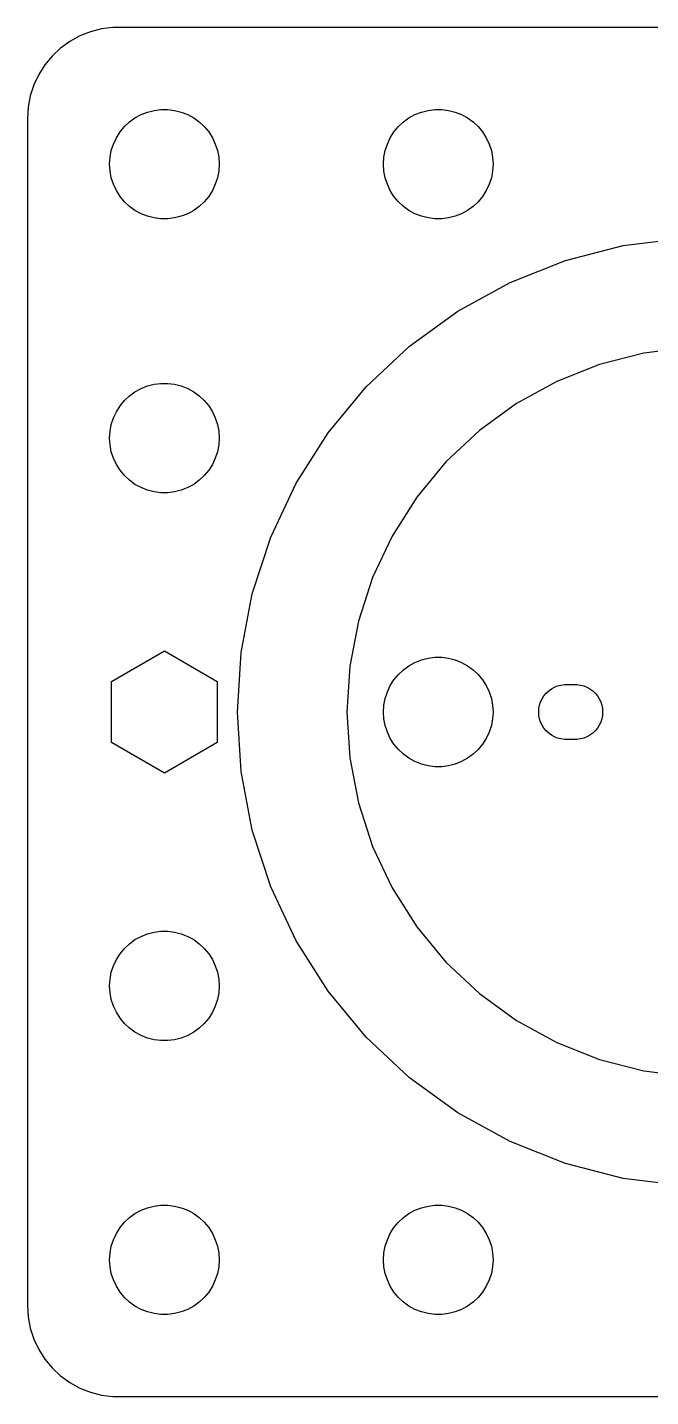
# Model space of a CAD drawing. Header units: metres. Extents: x -38 to 38, y -37 to 289.
# Drawn here: x -37.5 to -3.4, y 130.5 to 205.5 of the extents above; entities that cross this region are included whole.
import ezdxf

# ---------------------------------------------------------------- set-up
doc = ezdxf.new("R2010")
doc.units = ezdxf.units.M

msp = doc.modelspace()

# ---------------------------------------------------------------- linework, layer by layer
for p, q in [((-32.8139, 205.49), (-33.4369, 205.411)), ((32.8139, 205.49), (-32.8139, 205.49)), ((-35.1791, 204.722), (-35.6871, 204.353)), ((-34.6289, 205.024), (-35.1791, 204.722)), ((-34.0451, 205.255), (-34.6289, 205.024)), ((-33.4369, 205.411), (-34.0451, 205.255)), ((-35.6871, 204.353), (-36.1448, 203.923)), ((-36.5451, 203.439), (-36.8815, 202.909)), ((-36.1448, 203.923), (-36.5451, 203.439)), ((-36.8815, 202.909), (-37.1489, 202.341)), ((-37.3429, 201.743), (-37.4606, 201.127)), ((-37.1489, 202.341), (-37.3429, 201.743)), ((-37.4606, 201.127), (-37.5, 200.5)), ((-30.927, 200.853), (-30.5621, 200.947)), ((-30.5621, 200.947), (-30.1884, 200.994)), ((-30.1884, 200.994), (-29.8116, 200.994)), ((-29.8116, 200.994), (-29.4379, 200.947)), ((-29.4379, 200.947), (-29.0729, 200.853)), ((-15.927, 200.853), (-15.5621, 200.947)), ((-15.5621, 200.947), (-15.1884, 200.994)), ((-15.1884, 200.994), (-14.8116, 200.994)), ((-14.8116, 200.994), (-14.4379, 200.947)), ((-14.4379, 200.947), (-14.0729, 200.853)), ((-37.5, 200.5), (-37.5, 135.5)), ((-32.1869, 200.054), (-31.9123, 200.312)), ((-31.9123, 200.312), (-31.6075, 200.533)), ((-31.6075, 200.533), (-31.2773, 200.714)), ((-31.2773, 200.714), (-30.927, 200.853)), ((-29.0729, 200.853), (-28.7227, 200.714)), ((-28.7227, 200.714), (-28.3925, 200.533)), ((-28.3925, 200.533), (-28.0877, 200.312)), ((-28.0877, 200.312), (-27.8131, 200.054)), ((-17.1869, 200.054), (-16.9123, 200.312)), ((-16.9123, 200.312), (-16.6075, 200.533)), ((-16.6075, 200.533), (-16.2773, 200.714)), ((-16.2773, 200.714), (-15.927, 200.853)), ((-14.0729, 200.853), (-13.7227, 200.714)), ((-13.7227, 200.714), (-13.3925, 200.533)), ((-13.3925, 200.533), (-13.0877, 200.312)), ((-13.0877, 200.312), (-12.8131, 200.054)), ((-32.6289, 199.445), (-32.427, 199.763)), ((-32.427, 199.763), (-32.1869, 200.054)), ((-27.8131, 200.054), (-27.5729, 199.763)), ((-27.5729, 199.763), (-27.3711, 199.445)), ((-17.6289, 199.445), (-17.427, 199.763)), ((-17.427, 199.763), (-17.1869, 200.054)), ((-12.8131, 200.054), (-12.5729, 199.763)), ((-12.5729, 199.763), (-12.3711, 199.445)), ((-32.9763, 198.376), (-32.9057, 198.746)), ((-32.9057, 198.746), (-32.7893, 199.104)), ((-32.7893, 199.104), (-32.6289, 199.445)), ((-27.3711, 199.445), (-27.2107, 199.104)), ((-27.2107, 199.104), (-27.0942, 198.746)), ((-27.0942, 198.746), (-27.0237, 198.376)), ((-17.9763, 198.376), (-17.9057, 198.746)), ((-17.9057, 198.746), (-17.7893, 199.104)), ((-17.7893, 199.104), (-17.6289, 199.445)), ((-12.3711, 199.445), (-12.2107, 199.104)), ((-12.2107, 199.104), (-12.0942, 198.746)), ((-12.0942, 198.746), (-12.0237, 198.376)), ((-33, 198), (-32.9763, 198.376)), ((-32.9763, 197.624), (-33, 198)), ((-27.0237, 198.376), (-27, 198)), ((-27, 198), (-27.0237, 197.624)), ((-18, 198), (-17.9763, 198.376)), ((-17.9763, 197.624), (-18, 198)), ((-12.0237, 198.376), (-12, 198)), ((-12, 198), (-12.0237, 197.624)), ((-32.9057, 197.254), (-32.9763, 197.624)), ((-32.7893, 196.896), (-32.9057, 197.254)), ((-27.0942, 197.254), (-27.2107, 196.896)), ((-27.0237, 197.624), (-27.0942, 197.254)), ((-17.9057, 197.254), (-17.9763, 197.624)), ((-17.7893, 196.896), (-17.9057, 197.254)), ((-12.0942, 197.254), (-12.2107, 196.896)), ((-12.0237, 197.624), (-12.0942, 197.254)), ((-32.6289, 196.555), (-32.7893, 196.896)), ((-32.427, 196.237), (-32.6289, 196.555)), ((-27.3711, 196.555), (-27.5729, 196.237)), ((-27.2107, 196.896), (-27.3711, 196.555)), ((-17.6289, 196.555), (-17.7893, 196.896)), ((-17.427, 196.237), (-17.6289, 196.555)), ((-12.3711, 196.555), (-12.5729, 196.237)), ((-12.2107, 196.896), (-12.3711, 196.555)), ((-32.1869, 195.946), (-32.427, 196.237)), ((-31.9123, 195.688), (-32.1869, 195.946)), ((-27.8131, 195.946), (-28.0877, 195.688)), ((-27.5729, 196.237), (-27.8131, 195.946)), ((-17.1869, 195.946), (-17.427, 196.237)), ((-16.9123, 195.688), (-17.1869, 195.946)), ((-12.8131, 195.946), (-13.0877, 195.688)), ((-12.5729, 196.237), (-12.8131, 195.946)), ((-31.6075, 195.467), (-31.9123, 195.688)), ((-31.2773, 195.286), (-31.6075, 195.467)), ((-30.927, 195.147), (-31.2773, 195.286)), ((-30.5621, 195.053), (-30.927, 195.147)), ((-30.1884, 195.006), (-30.5621, 195.053)), ((-29.8116, 195.006), (-30.1884, 195.006)), ((-29.4379, 195.053), (-29.8116, 195.006)), ((-29.0729, 195.147), (-29.4379, 195.053)), ((-28.7227, 195.286), (-29.0729, 195.147)), ((-28.3925, 195.467), (-28.7227, 195.286)), ((-28.0877, 195.688), (-28.3925, 195.467)), ((-16.6075, 195.467), (-16.9123, 195.688)), ((-16.2773, 195.286), (-16.6075, 195.467)), ((-15.927, 195.147), (-16.2773, 195.286)), ((-15.5621, 195.053), (-15.927, 195.147)), ((-15.1884, 195.006), (-15.5621, 195.053)), ((-14.8116, 195.006), (-15.1884, 195.006)), ((-14.4379, 195.053), (-14.8116, 195.006)), ((-14.0729, 195.147), (-14.4379, 195.053)), ((-13.7227, 195.286), (-14.0729, 195.147)), ((-13.3925, 195.467), (-13.7227, 195.286)), ((-13.0877, 195.688), (-13.3925, 195.467)), ((-8.03444, 192.727), (-4.8719, 193.539)), ((-4.8719, 193.539), (-1.63255, 193.949)), ((-11.0703, 191.525), (-8.03444, 192.727)), ((-13.9315, 189.953), (-11.0703, 191.525)), ((-16.573, 188.033), (-13.9315, 189.953)), ((-18.9532, 185.798), (-16.573, 188.033)), ((-3.74762, 187.646), (-6.18033, 187.021)), ((-1.2558, 187.961), (-3.74762, 187.646)), ((-6.18033, 187.021), (-8.51558, 186.097)), ((-30.5621, 185.947), (-30.1884, 185.994)), ((-30.1884, 185.994), (-29.8116, 185.994)), ((-29.8116, 185.994), (-29.4379, 185.947)), ((-8.51558, 186.097), (-10.7165, 184.887)), ((-32.1869, 185.054), (-31.9123, 185.312)), ((-31.9123, 185.312), (-31.6075, 185.533)), ((-31.6075, 185.533), (-31.2773, 185.714)), ((-31.2773, 185.714), (-30.927, 185.853)), ((-30.927, 185.853), (-30.5621, 185.947)), ((-29.4379, 185.947), (-29.0729, 185.853)), ((-29.0729, 185.853), (-28.7227, 185.714)), ((-28.7227, 185.714), (-28.3925, 185.533)), ((-28.3925, 185.533), (-28.0877, 185.312)), ((-28.0877, 185.312), (-27.8131, 185.054)), ((-21.0344, 183.282), (-18.9532, 185.798)), ((-32.6289, 184.445), (-32.427, 184.763)), ((-32.427, 184.763), (-32.1869, 185.054)), ((-27.8131, 185.054), (-27.5729, 184.763)), ((-27.5729, 184.763), (-27.3711, 184.445)), ((-10.7165, 184.887), (-12.7485, 183.41)), ((-32.9763, 183.376), (-32.9057, 183.746)), ((-32.9057, 183.746), (-32.7893, 184.104)), ((-32.7893, 184.104), (-32.6289, 184.445)), ((-27.3711, 184.445), (-27.2107, 184.104)), ((-27.2107, 184.104), (-27.0942, 183.746)), ((-27.0942, 183.746), (-27.0237, 183.376)), ((-33, 183), (-32.9763, 183.376)), ((-32.9763, 182.624), (-33, 183)), ((-27.0237, 183.376), (-27, 183)), ((-27, 183), (-27.0237, 182.624)), ((-22.784, 180.526), (-21.0344, 183.282)), ((-12.7485, 183.41), (-14.5794, 181.691)), ((-32.9057, 182.254), (-32.9763, 182.624)), ((-32.7893, 181.896), (-32.9057, 182.254)), ((-27.0942, 182.254), (-27.2107, 181.896)), ((-27.0237, 182.624), (-27.0942, 182.254)), ((-32.6289, 181.555), (-32.7893, 181.896)), ((-32.427, 181.237), (-32.6289, 181.555)), ((-27.3711, 181.555), (-27.5729, 181.237)), ((-27.2107, 181.896), (-27.3711, 181.555)), ((-14.5794, 181.691), (-16.1803, 179.756)), ((-32.1869, 180.946), (-32.427, 181.237)), ((-31.9123, 180.688), (-32.1869, 180.946)), ((-27.8131, 180.946), (-28.0877, 180.688)), ((-27.5729, 181.237), (-27.8131, 180.946)), ((-31.6075, 180.467), (-31.9123, 180.688)), ((-31.2773, 180.286), (-31.6075, 180.467)), ((-30.927, 180.147), (-31.2773, 180.286)), ((-30.5621, 180.053), (-30.927, 180.147)), ((-30.1884, 180.006), (-30.5621, 180.053)), ((-29.8116, 180.006), (-30.1884, 180.006)), ((-29.4379, 180.053), (-29.8116, 180.006)), ((-29.0729, 180.147), (-29.4379, 180.053)), ((-28.7227, 180.286), (-29.0729, 180.147)), ((-28.3925, 180.467), (-28.7227, 180.286)), ((-28.0877, 180.688), (-28.3925, 180.467)), ((-24.1742, 177.571), (-22.784, 180.526)), ((-16.1803, 179.756), (-17.5261, 177.635)), ((-25.1832, 174.466), (-24.1742, 177.571)), ((-17.5261, 177.635), (-18.5955, 175.362)), ((-18.5955, 175.362), (-19.3717, 172.974)), ((-25.795, 171.259), (-25.1832, 174.466)), ((-19.3717, 172.974), (-19.8423, 170.507)), ((-32.8982, 169.673), (-30, 171.347)), ((-30, 171.347), (-27.1018, 169.673)), ((-26, 168), (-25.795, 171.259)), ((-15.5621, 170.947), (-15.1884, 170.994)), ((-15.1884, 170.994), (-14.8116, 170.994)), ((-14.8116, 170.994), (-14.4379, 170.947)), ((-19.8423, 170.507), (-20, 168)), ((-17.1869, 170.054), (-16.9123, 170.312)), ((-16.9123, 170.312), (-16.6075, 170.533)), ((-16.6075, 170.533), (-16.2773, 170.714)), ((-16.2773, 170.714), (-15.927, 170.853)), ((-15.927, 170.853), (-15.5621, 170.947)), ((-14.4379, 170.947), (-14.0729, 170.853)), ((-14.0729, 170.853), (-13.7227, 170.714)), ((-13.7227, 170.714), (-13.3925, 170.533)), ((-13.3925, 170.533), (-13.0877, 170.312)), ((-13.0877, 170.312), (-12.8131, 170.054)), ((-32.8982, 166.327), (-32.8982, 169.673)), ((-27.1018, 169.673), (-27.1018, 166.327)), ((-17.6289, 169.445), (-17.427, 169.763)), ((-17.427, 169.763), (-17.1869, 170.054)), ((-12.8131, 170.054), (-12.5729, 169.763)), ((-12.5729, 169.763), (-12.3711, 169.445)), ((-8.46352, 169.427), (-8.28107, 169.473)), ((-8.28107, 169.473), (-8.09418, 169.497)), ((-8.09418, 169.497), (-7.40581, 169.497)), ((-7.40581, 169.497), (-7.21892, 169.473)), ((-7.21892, 169.473), (-7.03647, 169.427)), ((-17.9763, 168.376), (-17.9057, 168.746)), ((-17.9057, 168.746), (-17.7893, 169.104)), ((-17.7893, 169.104), (-17.6289, 169.445)), ((-12.3711, 169.445), (-12.2107, 169.104)), ((-12.2107, 169.104), (-12.0942, 168.746)), ((-12.0942, 168.746), (-12.0237, 168.376)), ((-9.39465, 168.552), (-9.31445, 168.723)), ((-9.31445, 168.723), (-9.21352, 168.882)), ((-9.21352, 168.882), (-9.09344, 169.027)), ((-9.09344, 169.027), (-8.95613, 169.156)), ((-8.95613, 169.156), (-8.80373, 169.266)), ((-8.80373, 169.266), (-8.63866, 169.357)), ((-8.63866, 169.357), (-8.46352, 169.427)), ((-7.03647, 169.427), (-6.86133, 169.357)), ((-6.86133, 169.357), (-6.69626, 169.266)), ((-6.69626, 169.266), (-6.54385, 169.156)), ((-6.54385, 169.156), (-6.40654, 169.027)), ((-6.40654, 169.027), (-6.28647, 168.882)), ((-6.28647, 168.882), (-6.18553, 168.723)), ((-6.18553, 168.723), (-6.10533, 168.552)), ((-25.795, 164.741), (-26, 168)), ((-20, 168), (-19.8423, 165.493)), ((-18, 168), (-17.9763, 168.376)), ((-17.9763, 167.624), (-18, 168)), ((-12.0237, 168.376), (-12, 168)), ((-12, 168), (-12.0237, 167.624)), ((-9.5, 168), (-9.48816, 168.188)), ((-9.48816, 167.812), (-9.5, 168)), ((-9.48816, 168.188), (-9.45287, 168.373)), ((-9.45287, 168.373), (-9.39465, 168.552)), ((-6.10533, 168.552), (-6.04712, 168.373)), ((-6.04712, 168.373), (-6.01183, 168.188)), ((-6.01183, 168.188), (-6, 168)), ((-6, 168), (-6.01183, 167.812)), ((-17.9057, 167.254), (-17.9763, 167.624)), ((-17.7893, 166.896), (-17.9057, 167.254)), ((-12.0942, 167.254), (-12.2107, 166.896)), ((-12.0237, 167.624), (-12.0942, 167.254)), ((-9.45287, 167.627), (-9.48816, 167.812)), ((-9.39465, 167.448), (-9.45287, 167.627)), ((-9.31445, 167.277), (-9.39465, 167.448)), ((-9.21352, 167.118), (-9.31445, 167.277)), ((-6.18553, 167.277), (-6.28647, 167.118)), ((-6.10533, 167.448), (-6.18553, 167.277)), ((-6.04712, 167.627), (-6.10533, 167.448)), ((-6.01183, 167.812), (-6.04712, 167.627)), ((-17.6289, 166.555), (-17.7893, 166.896)), ((-17.427, 166.237), (-17.6289, 166.555)), ((-12.3711, 166.555), (-12.5729, 166.237)), ((-12.2107, 166.896), (-12.3711, 166.555)), ((-9.09344, 166.973), (-9.21352, 167.118)), ((-8.95613, 166.844), (-9.09344, 166.973)), ((-8.80373, 166.734), (-8.95613, 166.844)), ((-8.63866, 166.643), (-8.80373, 166.734)), ((-8.46352, 166.573), (-8.63866, 166.643)), ((-8.28107, 166.527), (-8.46352, 166.573)), ((-8.09418, 166.503), (-8.28107, 166.527)), ((-7.40581, 166.503), (-8.09418, 166.503)), ((-7.21892, 166.527), (-7.40581, 166.503)), ((-7.03647, 166.573), (-7.21892, 166.527)), ((-6.86133, 166.643), (-7.03647, 166.573)), ((-6.69626, 166.734), (-6.86133, 166.643)), ((-6.54385, 166.844), (-6.69626, 166.734)), ((-6.40654, 166.973), (-6.54385, 166.844)), ((-6.28647, 167.118), (-6.40654, 166.973)), ((-30, 164.653), (-32.8982, 166.327)), ((-27.1018, 166.327), (-30, 164.653)), ((-17.1869, 165.946), (-17.427, 166.237)), ((-16.9123, 165.688), (-17.1869, 165.946)), ((-12.8131, 165.946), (-13.0877, 165.688)), ((-12.5729, 166.237), (-12.8131, 165.946)), ((-19.8423, 165.493), (-19.3717, 163.026)), ((-16.6075, 165.467), (-16.9123, 165.688)), ((-16.2773, 165.286), (-16.6075, 165.467)), ((-15.927, 165.147), (-16.2773, 165.286)), ((-15.5621, 165.053), (-15.927, 165.147)), ((-15.1884, 165.006), (-15.5621, 165.053)), ((-14.8116, 165.006), (-15.1884, 165.006)), ((-14.4379, 165.053), (-14.8116, 165.006)), ((-14.0729, 165.147), (-14.4379, 165.053)), ((-13.7227, 165.286), (-14.0729, 165.147)), ((-13.3925, 165.467), (-13.7227, 165.286)), ((-13.0877, 165.688), (-13.3925, 165.467)), ((-25.1832, 161.534), (-25.795, 164.741)), ((-19.3717, 163.026), (-18.5955, 160.638)), ((-24.1742, 158.429), (-25.1832, 161.534)), ((-18.5955, 160.638), (-17.5261, 158.365)), ((-22.784, 155.474), (-24.1742, 158.429)), ((-17.5261, 158.365), (-16.1803, 156.244)), ((-30.5621, 155.947), (-30.1884, 155.994)), ((-30.1884, 155.994), (-29.8116, 155.994)), ((-29.8116, 155.994), (-29.4379, 155.947)), ((-16.1803, 156.244), (-14.5794, 154.309)), ((-32.1869, 155.054), (-31.9123, 155.312)), ((-31.9123, 155.312), (-31.6075, 155.533)), ((-31.6075, 155.533), (-31.2773, 155.714)), ((-31.2773, 155.714), (-30.927, 155.853)), ((-30.927, 155.853), (-30.5621, 155.947)), ((-29.4379, 155.947), (-29.0729, 155.853)), ((-29.0729, 155.853), (-28.7227, 155.714)), ((-28.7227, 155.714), (-28.3925, 155.533)), ((-28.3925, 155.533), (-28.0877, 155.312)), ((-28.0877, 155.312), (-27.8131, 155.054)), ((-21.0344, 152.718), (-22.784, 155.474)), ((-32.6289, 154.445), (-32.427, 154.763)), ((-32.427, 154.763), (-32.1869, 155.054)), ((-27.8131, 155.054), (-27.5729, 154.763)), ((-27.5729, 154.763), (-27.3711, 154.445)), ((-32.9763, 153.376), (-32.9057, 153.746)), ((-32.9057, 153.746), (-32.7893, 154.104)), ((-32.7893, 154.104), (-32.6289, 154.445)), ((-27.3711, 154.445), (-27.2107, 154.104)), ((-27.2107, 154.104), (-27.0942, 153.746)), ((-27.0942, 153.746), (-27.0237, 153.376)), ((-14.5794, 154.309), (-12.7485, 152.59)), ((-33, 153), (-32.9763, 153.376)), ((-32.9763, 152.624), (-33, 153)), ((-27.0237, 153.376), (-27, 153)), ((-27, 153), (-27.0237, 152.624)), ((-32.9057, 152.254), (-32.9763, 152.624)), ((-32.7893, 151.896), (-32.9057, 152.254)), ((-27.0942, 152.254), (-27.2107, 151.896)), ((-27.0237, 152.624), (-27.0942, 152.254)), ((-18.9532, 150.202), (-21.0344, 152.718)), ((-12.7485, 152.59), (-10.7165, 151.113)), ((-32.6289, 151.555), (-32.7893, 151.896)), ((-32.427, 151.237), (-32.6289, 151.555)), ((-27.3711, 151.555), (-27.5729, 151.237)), ((-27.2107, 151.896), (-27.3711, 151.555)), ((-32.1869, 150.946), (-32.427, 151.237)), ((-31.9123, 150.688), (-32.1869, 150.946)), ((-27.8131, 150.946), (-28.0877, 150.688)), ((-27.5729, 151.237), (-27.8131, 150.946)), ((-10.7165, 151.113), (-8.51558, 149.903)), ((-31.6075, 150.467), (-31.9123, 150.688)), ((-31.2773, 150.286), (-31.6075, 150.467)), ((-30.927, 150.147), (-31.2773, 150.286)), ((-30.5621, 150.053), (-30.927, 150.147)), ((-30.1884, 150.006), (-30.5621, 150.053)), ((-29.8116, 150.006), (-30.1884, 150.006)), ((-29.4379, 150.053), (-29.8116, 150.006)), ((-29.0729, 150.147), (-29.4379, 150.053)), ((-28.7227, 150.286), (-29.0729, 150.147)), ((-28.3925, 150.467), (-28.7227, 150.286)), ((-28.0877, 150.688), (-28.3925, 150.467)), ((-16.573, 147.967), (-18.9532, 150.202)), ((-8.51558, 149.903), (-6.18033, 148.979)), ((-6.18033, 148.979), (-3.74762, 148.354)), ((-13.9315, 146.047), (-16.573, 147.967)), ((-3.74762, 148.354), (-1.2558, 148.039)), ((-11.0703, 144.475), (-13.9315, 146.047)), ((-8.03444, 143.273), (-11.0703, 144.475)), ((-4.8719, 142.461), (-8.03444, 143.273)), ((-1.63255, 142.051), (-4.8719, 142.461)), ((-30.5621, 140.947), (-30.1884, 140.994)), ((-30.1884, 140.994), (-29.8116, 140.994)), ((-29.8116, 140.994), (-29.4379, 140.947)), ((-15.5621, 140.947), (-15.1884, 140.994)), ((-15.1884, 140.994), (-14.8116, 140.994)), ((-14.8116, 140.994), (-14.4379, 140.947)), ((-32.1869, 140.054), (-31.9123, 140.312)), ((-31.9123, 140.312), (-31.6075, 140.533)), ((-31.6075, 140.533), (-31.2773, 140.714)), ((-31.2773, 140.714), (-30.927, 140.853)), ((-30.927, 140.853), (-30.5621, 140.947)), ((-29.4379, 140.947), (-29.0729, 140.853)), ((-29.0729, 140.853), (-28.7227, 140.714)), ((-28.7227, 140.714), (-28.3925, 140.533)), ((-28.3925, 140.533), (-28.0877, 140.312)), ((-28.0877, 140.312), (-27.8131, 140.054)), ((-17.1869, 140.054), (-16.9123, 140.312)), ((-16.9123, 140.312), (-16.6075, 140.533)), ((-16.6075, 140.533), (-16.2773, 140.714)), ((-16.2773, 140.714), (-15.927, 140.853)), ((-15.927, 140.853), (-15.5621, 140.947)), ((-14.4379, 140.947), (-14.0729, 140.853)), ((-14.0729, 140.853), (-13.7227, 140.714)), ((-13.7227, 140.714), (-13.3925, 140.533)), ((-13.3925, 140.533), (-13.0877, 140.312)), ((-13.0877, 140.312), (-12.8131, 140.054)), ((-32.6289, 139.445), (-32.427, 139.763)), ((-32.427, 139.763), (-32.1869, 140.054)), ((-27.8131, 140.054), (-27.5729, 139.763)), ((-27.5729, 139.763), (-27.3711, 139.445)), ((-17.6289, 139.445), (-17.427, 139.763)), ((-17.427, 139.763), (-17.1869, 140.054)), ((-12.8131, 140.054), (-12.5729, 139.763)), ((-12.5729, 139.763), (-12.3711, 139.445)), ((-32.9763, 138.376), (-32.9057, 138.746)), ((-32.9057, 138.746), (-32.7893, 139.104)), ((-32.7893, 139.104), (-32.6289, 139.445)), ((-27.3711, 139.445), (-27.2107, 139.104)), ((-27.2107, 139.104), (-27.0942, 138.746)), ((-27.0942, 138.746), (-27.0237, 138.376)), ((-17.9763, 138.376), (-17.9057, 138.746)), ((-17.9057, 138.746), (-17.7893, 139.104)), ((-17.7893, 139.104), (-17.6289, 139.445)), ((-12.3711, 139.445), (-12.2107, 139.104)), ((-12.2107, 139.104), (-12.0942, 138.746)), ((-12.0942, 138.746), (-12.0237, 138.376)), ((-33, 138), (-32.9763, 138.376)), ((-32.9763, 137.624), (-33, 138)), ((-27.0237, 138.376), (-27, 138)), ((-27, 138), (-27.0237, 137.624)), ((-18, 138), (-17.9763, 138.376)), ((-17.9763, 137.624), (-18, 138)), ((-12.0237, 138.376), (-12, 138)), ((-12, 138), (-12.0237, 137.624)), ((-32.9057, 137.254), (-32.9763, 137.624)), ((-32.7893, 136.896), (-32.9057, 137.254)), ((-27.0942, 137.254), (-27.2107, 136.896)), ((-27.0237, 137.624), (-27.0942, 137.254)), ((-17.9057, 137.254), (-17.9763, 137.624)), ((-17.7893, 136.896), (-17.9057, 137.254)), ((-12.0942, 137.254), (-12.2107, 136.896)), ((-12.0237, 137.624), (-12.0942, 137.254)), ((-32.6289, 136.555), (-32.7893, 136.896)), ((-32.427, 136.237), (-32.6289, 136.555)), ((-27.3711, 136.555), (-27.5729, 136.237)), ((-27.2107, 136.896), (-27.3711, 136.555)), ((-17.6289, 136.555), (-17.7893, 136.896)), ((-17.427, 136.237), (-17.6289, 136.555)), ((-12.3711, 136.555), (-12.5729, 136.237)), ((-12.2107, 136.896), (-12.3711, 136.555)), ((-32.1869, 135.946), (-32.427, 136.237)), ((-31.9123, 135.688), (-32.1869, 135.946)), ((-27.8131, 135.946), (-28.0877, 135.688)), ((-27.5729, 136.237), (-27.8131, 135.946)), ((-17.1869, 135.946), (-17.427, 136.237)), ((-16.9123, 135.688), (-17.1869, 135.946)), ((-12.8131, 135.946), (-13.0877, 135.688)), ((-12.5729, 136.237), (-12.8131, 135.946)), ((-37.5, 135.5), (-37.4606, 134.873)), ((-31.6075, 135.467), (-31.9123, 135.688)), ((-31.2773, 135.286), (-31.6075, 135.467)), ((-30.927, 135.147), (-31.2773, 135.286)), ((-30.5621, 135.053), (-30.927, 135.147)), ((-30.1884, 135.006), (-30.5621, 135.053)), ((-29.8116, 135.006), (-30.1884, 135.006)), ((-29.4379, 135.053), (-29.8116, 135.006)), ((-29.0729, 135.147), (-29.4379, 135.053)), ((-28.7227, 135.286), (-29.0729, 135.147)), ((-28.3925, 135.467), (-28.7227, 135.286)), ((-28.0877, 135.688), (-28.3925, 135.467)), ((-16.6075, 135.467), (-16.9123, 135.688)), ((-16.2773, 135.286), (-16.6075, 135.467)), ((-15.927, 135.147), (-16.2773, 135.286)), ((-15.5621, 135.053), (-15.927, 135.147)), ((-15.1884, 135.006), (-15.5621, 135.053)), ((-14.8116, 135.006), (-15.1884, 135.006)), ((-14.4379, 135.053), (-14.8116, 135.006)), ((-14.0729, 135.147), (-14.4379, 135.053)), ((-13.7227, 135.286), (-14.0729, 135.147)), ((-13.3925, 135.467), (-13.7227, 135.286)), ((-13.0877, 135.688), (-13.3925, 135.467)), ((-37.4606, 134.873), (-37.3429, 134.257)), ((-37.3429, 134.257), (-37.1489, 133.659)), ((-37.1489, 133.659), (-36.8815, 133.091)), ((-36.8815, 133.091), (-36.5451, 132.561)), ((-36.5451, 132.561), (-36.1448, 132.077)), ((-36.1448, 132.077), (-35.6871, 131.647)), ((-35.6871, 131.647), (-35.1791, 131.278)), ((-35.1791, 131.278), (-34.6289, 130.976)), ((-34.6289, 130.976), (-34.0451, 130.745)), ((-34.0451, 130.745), (-33.4369, 130.589)), ((-33.4369, 130.589), (-32.8139, 130.51)), ((-32.8139, 130.51), (32.8139, 130.51))]:
    msp.add_line(p, q)

doc.saveas('drawing.dxf')
